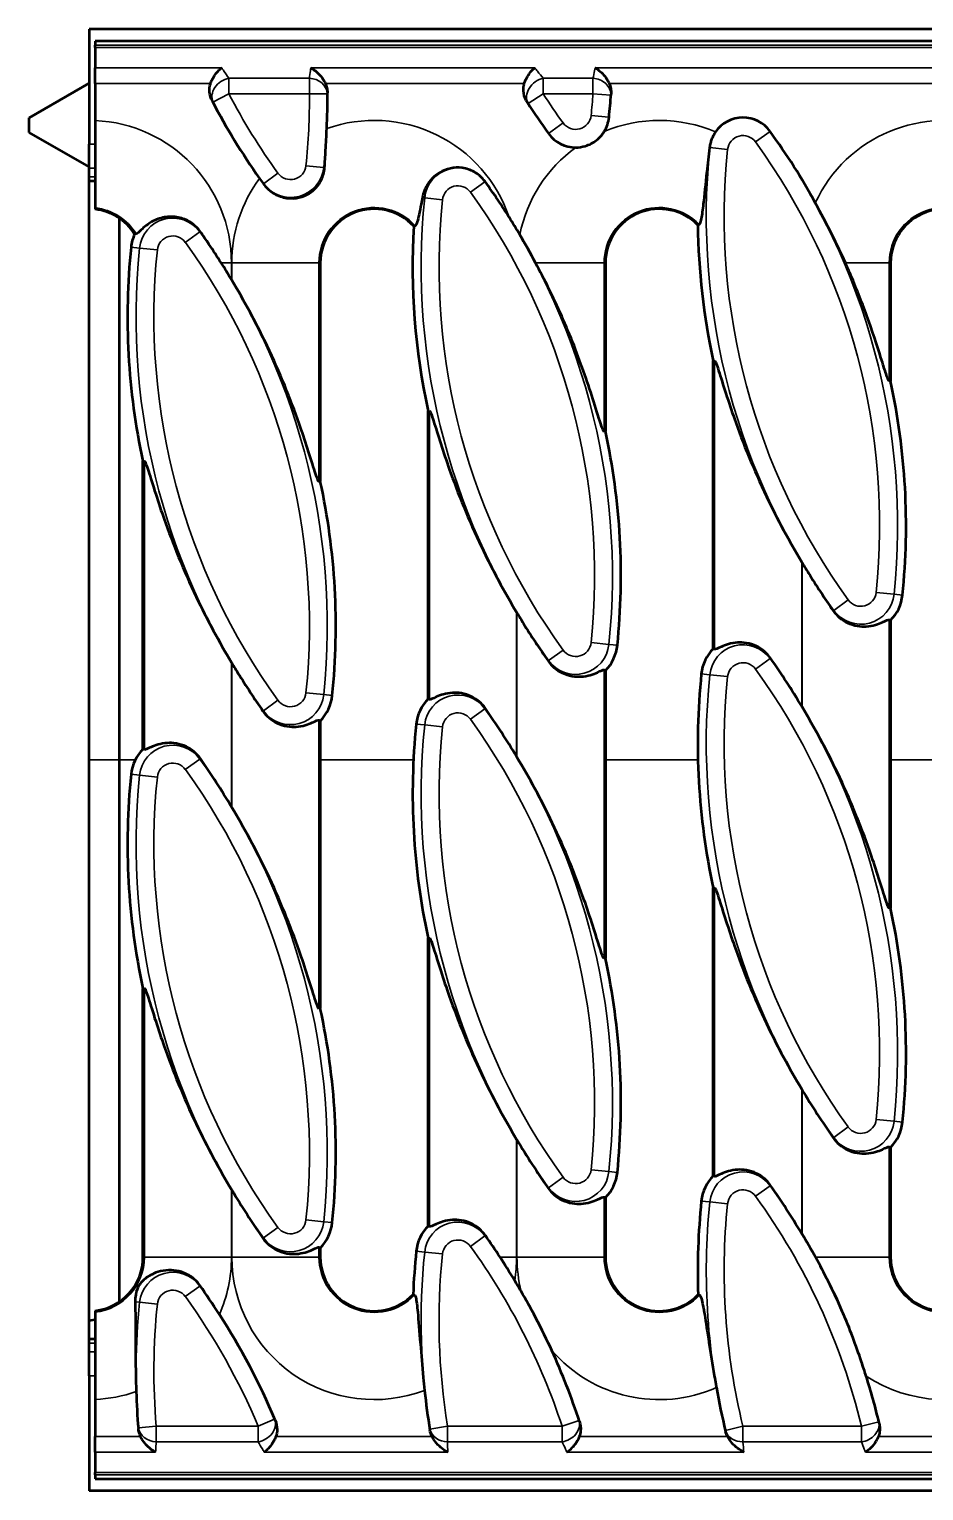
# Model space of a CAD drawing. Header units: millimetres. Extents: x 0 to 1485, y 0 to 1050.
# Drawn here: x 415.1 to 489.8, y 504.8 to 626.8 of the extents above; entities that cross this region are included whole.
import ezdxf

# ---------------------------------------------------------------- set-up
doc = ezdxf.new("R2010")
doc.units = ezdxf.units.MM
doc.header["$LTSCALE"] = 2.5
doc.layers.add('Sichtbar (ISO)', color=7, linetype='Continuous', lineweight=50)
doc.layers.add('Sichtbar schmal (ISO)', color=7, linetype='Continuous', lineweight=35)

msp = doc.modelspace()

# ---------------------------------------------------------------- linework, layer by layer
at = {"layer": 'Sichtbar (ISO)'}
for p, q in [((1420.146, 626.759), (420.146, 626.759)), ((420.146, 626.759), (420.146, 617.17)), ((919.646, 625.759), (420.646, 625.759)), ((420.646, 625.759), (420.646, 625.438)), ((420.646, 625.243), (420.646, 625.438)), ((420.646, 625.243), (420.646, 623.532)), ((420.646, 622.233), (420.646, 623.532)), ((420.146, 622.259), (415.146, 619.372)), ((420.646, 622.233), (420.646, 619.137)), ((415.146, 618.145), (415.146, 619.372)), ((420.646, 619.137), (420.646, 611.848)), ((420.146, 615.259), (415.146, 618.145)), ((420.146, 615.172), (420.146, 617.17)), ((420.146, 614.441), (420.146, 615.172)), ((420.146, 614.091), (420.146, 614.441)), ((420.146, 565.759), (420.146, 614.091)), ((422.646, 611), (422.646, 565.759)), ((439.455, 607.259), (439.455, 589.011)), ((463.265, 607.259), (463.265, 593.202)), ((487.074, 607.259), (487.074, 597.392)), ((472.265, 599.078), (472.382, 599.09)), ((472.265, 575.05), (472.265, 599.078)), ((487.074, 597.392), (486.958, 597.38)), ((448.455, 594.887), (448.572, 594.9)), ((448.455, 570.86), (448.455, 594.887)), ((463.265, 593.202), (463.148, 593.189)), ((424.646, 590.697), (424.763, 590.709)), ((424.646, 566.669), (424.646, 590.697)), ((439.455, 589.011), (439.338, 588.999)), ((487.074, 577.42), (487.074, 553.392)), ((463.265, 573.229), (463.265, 549.202)), ((439.455, 569.039), (439.455, 545.011)), ((420.146, 518.958), (420.146, 565.759)), ((422.646, 565.759), (422.646, 520.517)), ((472.265, 555.078), (472.382, 555.09)), ((472.265, 531.05), (472.265, 555.078)), ((487.074, 553.392), (486.958, 553.38)), ((448.455, 550.887), (448.572, 550.9)), ((448.455, 526.86), (448.455, 550.887)), ((463.265, 549.202), (463.148, 549.189)), ((424.646, 546.697), (424.763, 546.709)), ((424.646, 524.259), (424.646, 546.697)), ((439.455, 545.011), (439.338, 544.999)), ((487.074, 533.42), (487.074, 524.259)), ((463.265, 529.229), (463.265, 524.259)), ((439.455, 525.039), (439.455, 524.259)), ((420.146, 518.958), (420.646, 519.047)), ((420.146, 517.427), (420.146, 518.958)), ((420.646, 519.669), (420.646, 512.38)), ((420.146, 517.076), (420.146, 517.427)), ((420.146, 516.345), (420.146, 517.076)), ((420.146, 514.347), (420.146, 516.345)), ((420.146, 514.347), (420.146, 504.759)), ((420.646, 512.38), (420.646, 509.284)), ((420.646, 507.985), (420.646, 509.284)), ((420.646, 507.985), (420.646, 506.275)), ((420.646, 506.08), (420.646, 506.275)), ((420.646, 506.08), (420.646, 505.759)), ((420.646, 505.759), (919.646, 505.759)), ((1420.146, 504.759), (420.146, 504.759))]:
    msp.add_line(p, q, dxfattribs=at)
for centre, radius, start, end in [((383.927, 620.959), 56.122, 357.45596, 0.5072), ((407.736, 625.15), 56.122, 354.12505, 356.10902), ((480.174, 646.749), 56.122, 207.59683, 215.31529), ((503.984, 650.939), 56.122, 212.68074, 215.87495), ((460.778, 619.692), 2.8, 328.28014, 354.12505), ((474.752, 616.588), 2.8, 35.87495, 145.21825), ((460.778, 619.692), 2.8, 215.87495, 270.39032), ((431.546, 585.34), 56.122, 28.66528, 35.87495), ((420.146, 607.259), 4.5, 32.2849, 83.62063), ((443.955, 607.259), 4.5, 42.69787, 180), ((467.765, 607.259), 4.5, 44.46258, 180), ((491.574, 607.259), 4.5, 40.09938, 180), ((503.984, 606.939), 56.821, 176.59871, 192.24573), ((407.736, 581.15), 56.122, 30.46542, 32.21665), ((527.793, 611.13), 56.821, 180.72495, 192.24573), ((427.133, 608.207), 3.5, 155.42211, 174.12505), ((480.174, 602.749), 56.821, 174.12505, 192.24573), ((383.927, 576.959), 56.122, 30.93272, 30.99477), ((431.546, 585.34), 56.821, 354.12505, 12.24573), ((407.736, 581.15), 56.821, 354.12505, 12.24573), ((383.927, 576.959), 56.821, 354.12505, 12.24573), ((527.793, 611.13), 56.122, 210.93272, 210.99477), ((484.587, 579.882), 3.5, 315.28608, 354.12505), ((503.984, 606.939), 56.122, 210.93272, 210.99477), ((460.778, 575.692), 3.5, 315.28608, 354.12505), ((474.752, 572.588), 3.5, 135.28608, 174.12505), ((480.174, 602.749), 56.122, 210.93272, 210.99477), ((527.793, 567.13), 56.821, 174.12505, 192.24573), ((436.968, 571.501), 3.5, 315.28608, 354.12505), ((450.943, 568.397), 3.5, 135.28608, 174.12505), ((431.546, 541.34), 56.122, 30.93272, 30.99477), ((503.984, 562.939), 56.821, 174.12505, 192.24573), ((427.133, 564.207), 3.5, 135.28608, 174.12505), ((407.736, 537.15), 56.122, 30.93272, 30.99477), ((480.174, 558.749), 56.821, 174.12505, 192.24573), ((383.927, 532.959), 56.122, 30.93272, 30.99477), ((431.546, 541.34), 56.821, 354.12505, 12.24573), ((407.736, 537.15), 56.821, 354.12505, 12.24573), ((383.927, 532.959), 56.821, 354.12505, 12.24573), ((527.793, 567.13), 56.122, 210.93272, 210.99477), ((484.587, 535.882), 3.5, 315.28608, 354.12505), ((503.984, 562.939), 56.122, 210.93272, 210.99477), ((460.778, 531.692), 3.5, 315.28608, 354.12505), ((474.752, 528.588), 3.5, 135.28608, 174.12505), ((480.174, 558.749), 56.122, 210.93272, 210.99477), ((527.793, 523.13), 56.821, 174.12505, 182.00871), ((436.968, 527.501), 3.5, 315.28608, 354.12505), ((450.943, 524.397), 3.5, 135.28608, 174.12505), ((431.546, 497.34), 56.122, 30.93272, 30.99477), ((503.984, 518.939), 56.821, 174.12505, 177.77392), ((420.146, 524.259), 4.5, 276.37937, 0), ((443.955, 524.259), 4.5, 180, 316.2386), ((467.765, 524.259), 4.5, 180, 316.09218), ((491.574, 524.259), 4.5, 180, 321.29525), ((407.736, 493.15), 56.122, 30.23951, 31.31054), ((383.927, 488.959), 56.122, 22.73917, 32.93524), ((407.736, 493.15), 56.122, 18.04876, 24.55021), ((431.546, 497.34), 56.122, 13.48058, 17.62226), ((480.174, 514.749), 56.122, 181.74573, 184.90837), ((503.984, 518.939), 56.122, 185.9321, 189.33885), ((527.793, 523.13), 56.122, 190.01958, 193.82654)]:
    msp.add_arc(centre, radius, start, end, dxfattribs=at)
for points, knots in [([(430.291, 622.233), (430.308, 622.281), (430.326, 622.328), (430.425, 622.565), (430.523, 622.744), (430.718, 623.037), (430.814, 623.157), (431.012, 623.367), (431.116, 623.457), (431.22, 623.531), (431.222, 623.531), (431.223, 623.532)], [0.1353717, 0.1353717, 0.1353717, 0.1353717, 0.15050599, 0.15050599, 0.21276163, 0.21276163, 0.26445194, 0.26445194, 0.31732617, 0.31732617, 0.31798987, 0.31798987, 0.31798987, 0.31798987]), ([(438.659, 623.532), (438.661, 623.531), (438.662, 623.531), (438.79, 623.462), (438.917, 623.378), (439.161, 623.185), (439.279, 623.075), (439.532, 622.796), (439.665, 622.617), (439.811, 622.361), (439.844, 622.298), (439.874, 622.233)], [-0.00073425, -0.00073425, -0.00073425, -0.00073425, 0, 0, 0.05537017, 0.05537017, 0.10924001, 0.10924001, 0.17742472, 0.17742472, 0.19886555, 0.19886555, 0.19886555, 0.19886555]), ([(456.487, 622.233), (456.494, 622.254), (456.501, 622.275), (456.577, 622.484), (456.662, 622.663), (456.847, 622.976), (456.944, 623.111), (457.148, 623.349), (457.255, 623.45), (457.364, 623.531), (457.365, 623.531), (457.366, 623.532)], [0.14616487, 0.14616487, 0.14616487, 0.14616487, 0.15275085, 0.15275085, 0.21286125, 0.21286125, 0.26849411, 0.26849411, 0.32560893, 0.32560893, 0.32626546, 0.32626546, 0.32626546, 0.32626546]), ([(462.406, 623.532), (462.407, 623.531), (462.409, 623.531), (462.55, 623.452), (462.689, 623.354), (462.954, 623.124), (463.082, 622.992), (463.324, 622.688), (463.439, 622.512), (463.547, 622.294), (463.561, 622.264), (463.575, 622.233)], [-0.00072433, -0.00072433, -0.00072433, -0.00072433, 0, 0, 0.06227037, 0.06227037, 0.12240292, 0.12240292, 0.18602602, 0.18602602, 0.19611209, 0.19611209, 0.19611209, 0.19611209]), ([(430.438, 620.751), (430.312, 620.992), (430.23, 621.257), (430.187, 621.749), (430.207, 621.972), (430.28, 622.2), (430.285, 622.217), (430.291, 622.233)], [0, 0, 0, 0, 0.08172311, 0.08172311, 0.14842568, 0.14842568, 0.1537856, 0.1537856, 0.1537856, 0.1537856]), ([(439.874, 622.233), (439.874, 622.233), (439.875, 622.232), (439.931, 622.112), (439.973, 621.986), (440.03, 621.726), (440.045, 621.591), (440.046, 621.456)], [0.163097872, 0.163097872, 0.163097872, 0.163097872, 0.163358733, 0.163358733, 0.202749096, 0.202749096, 0.243042104, 0.243042104, 0.243042104, 0.243042104]), ([(456.747, 620.636), (456.595, 620.873), (456.485, 621.139), (456.397, 621.637), (456.397, 621.865), (456.457, 622.134), (456.47, 622.184), (456.487, 622.233)], [0, 0, 0, 0, 0.08457474, 0.08457474, 0.15215713, 0.15215713, 0.16791413, 0.16791413, 0.16791413, 0.16791413]), ([(463.575, 622.233), (463.636, 622.098), (463.679, 621.956), (463.731, 621.656), (463.739, 621.498), (463.728, 621.341)], [0.162385606, 0.162385606, 0.162385606, 0.162385606, 0.206632546, 0.206632546, 0.253507838, 0.253507838, 0.253507838, 0.253507838]), ([(439.807, 615.209), (439.839, 615.678), (439.871, 616.158), (439.935, 617.249), (439.966, 617.858), (439.993, 618.468)], [-0.40504409, -0.40504409, -0.40504409, -0.40504409, -0.25451426, -0.25451426, -0.07058088, -0.07058088, -0.07058088, -0.07058088]), ([(460.797, 616.892), (461.06, 616.894), (461.322, 616.932), (461.921, 617.109), (462.242, 617.277), (462.775, 617.702), (462.99, 617.946), (463.16, 618.22)], [-0.39651947, -0.39651947, -0.39651947, -0.39651947, -0.31707583, -0.31707583, -0.20920297, -0.20920297, -0.1123733, -0.1123733, -0.1123733, -0.1123733]), ([(472.452, 618.185), (472.382, 618.083), (472.318, 617.977), (472.211, 617.772), (472.167, 617.675), (472.09, 617.474), (472.056, 617.37), (471.995, 617.137), (471.971, 617.006), (471.955, 616.875)], [-0.14937087, -0.14937087, -0.14937087, -0.14937087, -0.11222691, -0.11222691, -0.08005837, -0.08005837, -0.04721644, -0.04721644, -0.00694197, -0.00694197, -0.00694197, -0.00694197]), ([(471.955, 616.875), (471.873, 616.186), (471.797, 615.515), (471.612, 613.809), (471.52, 612.895), (471.379, 611.685), (471.323, 611.254), (471.23, 610.765), (471.195, 610.626), (471.137, 610.496), (471.115, 610.468), (471.093, 610.459)], [-0.94657049, -0.94657049, -0.94657049, -0.94657049, -0.75450404, -0.75450404, -0.43289932, -0.43289932, -0.20957644, -0.20957644, -0.07633944, -0.07633944, 0, 0, 0, 0]), ([(434.698, 613.86), (434.717, 613.832), (434.737, 613.806), (434.878, 613.623), (435.013, 613.48), (435.268, 613.259), (435.381, 613.175), (435.617, 613.024), (435.739, 612.958), (436.036, 612.823), (436.213, 612.762), (436.746, 612.635), (437.096, 612.621), (437.742, 612.705), (438.057, 612.8), (438.589, 613.078), (438.805, 613.235), (439.217, 613.642), (439.391, 613.888), (439.68, 614.473), (439.78, 614.832), (439.807, 615.209)], [-0.75374184, -0.75374184, -0.75374184, -0.75374184, -0.74377477, -0.74377477, -0.6847414, -0.6847414, -0.64194422, -0.64194422, -0.59930744, -0.59930744, -0.540875, -0.540875, -0.42646861, -0.42646861, -0.31666449, -0.31666449, -0.22873629, -0.22873629, -0.12894587, -0.12894587, -0.00738874, -0.00738874, -0.00738874, -0.00738874]), ([(453.212, 614.039), (453.181, 614.082), (453.147, 614.126), (452.886, 614.446), (452.607, 614.679), (451.987, 615.022), (451.653, 615.132), (450.976, 615.226), (450.64, 615.214), (449.998, 615.079), (449.698, 614.96), (449.203, 614.668), (449.003, 614.511), (448.722, 614.23), (448.626, 614.118), (448.465, 613.902), (448.397, 613.799), (448.265, 613.569), (448.203, 613.44), (448.069, 613.109), (448.011, 612.905), (447.975, 612.702)], [-0.75228557, -0.75228557, -0.75228557, -0.75228557, -0.73595629, -0.73595629, -0.62774562, -0.62774562, -0.5226502, -0.5226502, -0.42138835, -0.42138835, -0.32155643, -0.32155643, -0.2387298, -0.2387298, -0.1885277, -0.1885277, -0.14475736, -0.14475736, -0.09214636, -0.09214636, -0.00970928, -0.00970928, -0.00970928, -0.00970928]), ([(447.975, 612.702), (447.941, 612.516), (447.908, 612.338), (447.756, 611.531), (447.647, 610.997), (447.512, 610.561), (447.478, 610.473), (447.423, 610.382), (447.402, 610.36), (447.382, 610.353)], [-0.52965931, -0.52965931, -0.52965931, -0.52965931, -0.45407213, -0.45407213, -0.17098501, -0.17098501, -0.06796583, -0.06796583, 0, 0, 0, 0]), ([(483.301, 607.259), (482.938, 608.071), (482.533, 608.915), (481.706, 610.55), (481.271, 611.38), (480.789, 612.261)], [-1.31297331, -1.31297331, -1.31297331, -1.31297331, -0.94718327, -0.94718327, -0.64308368, -0.64308368, -0.64308368, -0.64308368]), ([(429.427, 609.866), (429.233, 610.14), (428.994, 610.376), (428.414, 610.783), (428.075, 610.933), (427.346, 611.114), (426.955, 611.133), (426.201, 611.033), (425.851, 610.92), (425.048, 610.522), (424.708, 610.213), (424.32, 609.84), (424.168, 609.675), (424.083, 609.67)], [-1.6576117, -1.6576117, -1.6576117, -1.6576117, -1.4428781, -1.4428781, -1.1979716, -1.1979716, -0.9305291, -0.9305291, -0.6675009, -0.6675009, -0.2588684, -0.2588684, -0.0001515, -0.0001515, -0.0001515, -0.0001515]), ([(431.172, 607.259), (430.838, 607.786), (430.498, 608.306), (429.913, 609.172), (429.672, 609.52), (429.427, 609.866)], [-0.35497292, -0.35497292, -0.35497292, -0.35497292, -0.16748148, -0.16748148, -0.03960892, -0.03960892, -0.03960892, -0.03960892]), ([(463.148, 593.189), (463.13, 593.187), (463.102, 593.229), (463.03, 593.389), (462.986, 593.507), (462.771, 594.129), (462.524, 594.947), (462.073, 596.358), (461.821, 597.122), (461.265, 598.704), (460.962, 599.523), (459.989, 601.99), (459.252, 603.649), (458.176, 605.841), (457.814, 606.546), (457.431, 607.259)], [2.8069153, 2.8069153, 2.8069153, 2.8069153, 2.8686108, 2.8686108, 2.9317498, 2.9317498, 3.1869598, 3.1869598, 3.4419695, 3.4419695, 3.6969791, 3.6969791, 4.2069984, 4.2069984, 4.4401033, 4.4401033, 4.4401033, 4.4401033]), ([(486.958, 597.38), (486.937, 597.378), (486.906, 597.428), (486.829, 597.605), (486.783, 597.732), (486.629, 598.184), (486.507, 598.578), (486.073, 599.959), (485.689, 601.161), (484.819, 603.606), (484.333, 604.854), (483.677, 606.406), (483.494, 606.829), (483.301, 607.259)], [2.2662853, 2.2662853, 2.2662853, 2.2662853, 2.3371877, 2.3371877, 2.4095372, 2.4095372, 2.5542362, 2.5542362, 2.9381046, 2.9381046, 3.321973, 3.321973, 3.4617373, 3.4617373, 3.4617373, 3.4617373]), ([(439.338, 588.999), (439.325, 588.997), (439.307, 589.018), (439.262, 589.101), (439.235, 589.165), (439.145, 589.401), (439.073, 589.619), (438.83, 590.371), (438.623, 591.048), (438.17, 592.454), (437.923, 593.186), (436.974, 595.873), (436.067, 598.118), (434.107, 602.22), (433.096, 604.089), (432.066, 605.807)], [0.0014453, 0.0014453, 0.0014453, 0.0014453, 0.0467756, 0.0467756, 0.0935512, 0.0935512, 0.1871024, 0.1871024, 0.4178913, 0.4178913, 0.6486803, 0.6486803, 1.3391491, 1.3391491, 1.9269988, 1.9269988, 1.9269988, 1.9269988]), ([(472.382, 599.09), (472.395, 599.092), (472.413, 599.071), (472.458, 598.988), (472.485, 598.924), (472.576, 598.688), (472.648, 598.47), (472.89, 597.718), (473.097, 597.041), (473.551, 595.635), (473.797, 594.903), (474.746, 592.216), (475.653, 589.971), (477.613, 585.869), (478.624, 584), (479.654, 582.281)], [0.0014453, 0.0014453, 0.0014453, 0.0014453, 0.0467756, 0.0467756, 0.0935512, 0.0935512, 0.1871024, 0.1871024, 0.4178913, 0.4178913, 0.6486803, 0.6486803, 1.3391491, 1.3391491, 1.9269988, 1.9269988, 1.9269988, 1.9269988]), ([(448.572, 594.9), (448.585, 594.901), (448.603, 594.88), (448.648, 594.797), (448.676, 594.734), (448.766, 594.497), (448.838, 594.279), (449.08, 593.527), (449.288, 592.851), (449.741, 591.445), (449.987, 590.712), (450.937, 588.026), (451.843, 585.781), (453.804, 581.678), (454.814, 579.81), (455.844, 578.091)], [0.0014453, 0.0014453, 0.0014453, 0.0014453, 0.0467756, 0.0467756, 0.0935512, 0.0935512, 0.1871024, 0.1871024, 0.4178913, 0.4178913, 0.6486803, 0.6486803, 1.3391491, 1.3391491, 1.9269988, 1.9269988, 1.9269988, 1.9269988]), ([(424.763, 590.709), (424.776, 590.711), (424.794, 590.69), (424.839, 590.607), (424.866, 590.543), (424.956, 590.307), (425.029, 590.089), (425.271, 589.337), (425.478, 588.66), (425.932, 587.254), (426.178, 586.522), (427.127, 583.835), (428.034, 581.59), (429.994, 577.488), (431.005, 575.619), (432.035, 573.9)], [0.0014453, 0.0014453, 0.0014453, 0.0014453, 0.0467756, 0.0467756, 0.0935512, 0.0935512, 0.1871024, 0.1871024, 0.4178913, 0.4178913, 0.6486803, 0.6486803, 1.3391491, 1.3391491, 1.9269988, 1.9269988, 1.9269988, 1.9269988]), ([(479.685, 582.229), (479.865, 581.93), (480.045, 581.635), (480.86, 580.324), (481.566, 579.252), (482.284, 578.217)], [5.48269728, 5.48269728, 5.48269728, 5.48269728, 5.58507079, 5.58507079, 5.94622294, 5.94622294, 5.94622294, 5.94622294]), ([(455.876, 578.039), (456.055, 577.74), (456.236, 577.445), (457.05, 576.134), (457.756, 575.061), (458.475, 574.026)], [5.48269728, 5.48269728, 5.48269728, 5.48269728, 5.58507079, 5.58507079, 5.94622294, 5.94622294, 5.94622294, 5.94622294]), ([(482.284, 578.217), (482.426, 578.014), (482.6, 577.819), (483.009, 577.469), (483.247, 577.321), (483.729, 577.091), (484.015, 577.002), (484.562, 576.907), (484.823, 576.899), (485.595, 576.945), (486.066, 577.112), (486.704, 577.394), (486.892, 577.496), (486.958, 577.468)], [3.77389781, 3.77389781, 3.77389781, 3.77389781, 3.8486369, 3.8486369, 3.9329934, 3.9329934, 4.03146858, 4.03146858, 4.12994376, 4.12994376, 4.37294135, 4.37294135, 4.59700617, 4.59700617, 4.59700617, 4.59700617]), ([(477.055, 574.253), (476.914, 574.456), (476.739, 574.65), (476.33, 575.001), (476.093, 575.149), (475.61, 575.379), (475.325, 575.468), (474.778, 575.563), (474.516, 575.571), (473.744, 575.525), (473.273, 575.357), (472.636, 575.076), (472.447, 574.974), (472.382, 575.001)], [3.77389781, 3.77389781, 3.77389781, 3.77389781, 3.8486369, 3.8486369, 3.9329934, 3.9329934, 4.03146858, 4.03146858, 4.12994376, 4.12994376, 4.37294135, 4.37294135, 4.59700617, 4.59700617, 4.59700617, 4.59700617]), ([(432.066, 573.848), (432.246, 573.549), (432.426, 573.255), (433.241, 571.943), (433.946, 570.871), (434.665, 569.836)], [5.48269728, 5.48269728, 5.48269728, 5.48269728, 5.58507079, 5.58507079, 5.94622294, 5.94622294, 5.94622294, 5.94622294]), ([(458.475, 574.026), (458.616, 573.823), (458.791, 573.629), (459.199, 573.278), (459.437, 573.13), (459.92, 572.9), (460.205, 572.811), (460.752, 572.717), (461.014, 572.709), (461.786, 572.754), (462.257, 572.922), (462.894, 573.203), (463.083, 573.305), (463.148, 573.278)], [3.77389781, 3.77389781, 3.77389781, 3.77389781, 3.8486369, 3.8486369, 3.9329934, 3.9329934, 4.03146858, 4.03146858, 4.12994376, 4.12994376, 4.37294135, 4.37294135, 4.59700617, 4.59700617, 4.59700617, 4.59700617]), ([(479.654, 570.241), (479.238, 570.934), (478.812, 571.614), (477.963, 572.923), (477.514, 573.592), (477.055, 574.253)], [5.66968278, 5.66968278, 5.66968278, 5.66968278, 5.90766072, 5.90766072, 6.13991152, 6.13991152, 6.13991152, 6.13991152]), ([(453.245, 570.062), (453.104, 570.266), (452.929, 570.46), (452.521, 570.811), (452.283, 570.959), (451.8, 571.189), (451.515, 571.277), (450.968, 571.372), (450.707, 571.38), (449.935, 571.335), (449.463, 571.167), (448.826, 570.886), (448.638, 570.784), (448.572, 570.811)], [3.77389781, 3.77389781, 3.77389781, 3.77389781, 3.8486369, 3.8486369, 3.9329934, 3.9329934, 4.03146858, 4.03146858, 4.12994376, 4.12994376, 4.37294135, 4.37294135, 4.59700617, 4.59700617, 4.59700617, 4.59700617]), ([(434.665, 569.836), (434.807, 569.633), (434.981, 569.438), (435.39, 569.088), (435.628, 568.94), (436.11, 568.71), (436.396, 568.621), (436.943, 568.526), (437.204, 568.518), (437.976, 568.564), (438.447, 568.731), (439.085, 569.013), (439.273, 569.115), (439.338, 569.087)], [3.77389781, 3.77389781, 3.77389781, 3.77389781, 3.8486369, 3.8486369, 3.9329934, 3.9329934, 4.03146858, 4.03146858, 4.12994376, 4.12994376, 4.37294135, 4.37294135, 4.59700617, 4.59700617, 4.59700617, 4.59700617]), ([(455.844, 566.05), (455.428, 566.743), (455.003, 567.423), (454.154, 568.732), (453.705, 569.401), (453.245, 570.062)], [5.66968278, 5.66968278, 5.66968278, 5.66968278, 5.90766072, 5.90766072, 6.13991152, 6.13991152, 6.13991152, 6.13991152]), ([(486.958, 553.38), (486.944, 553.378), (486.926, 553.399), (486.881, 553.482), (486.854, 553.546), (486.764, 553.782), (486.692, 554), (486.449, 554.752), (486.242, 555.429), (485.789, 556.835), (485.542, 557.567), (484.593, 560.254), (483.686, 562.499), (481.726, 566.601), (480.715, 568.47), (479.685, 570.188)], [0.0014453, 0.0014453, 0.0014453, 0.0014453, 0.0467756, 0.0467756, 0.0935512, 0.0935512, 0.1871024, 0.1871024, 0.4178913, 0.4178913, 0.6486803, 0.6486803, 1.3391491, 1.3391491, 1.9269988, 1.9269988, 1.9269988, 1.9269988]), ([(429.436, 565.872), (429.295, 566.075), (429.12, 566.27), (428.711, 566.62), (428.473, 566.768), (427.991, 566.998), (427.706, 567.087), (427.158, 567.182), (426.897, 567.19), (426.125, 567.144), (425.654, 566.976), (425.017, 566.695), (424.828, 566.593), (424.763, 566.62)], [3.77389781, 3.77389781, 3.77389781, 3.77389781, 3.8486369, 3.8486369, 3.9329934, 3.9329934, 4.03146858, 4.03146858, 4.12994376, 4.12994376, 4.37294135, 4.37294135, 4.59700617, 4.59700617, 4.59700617, 4.59700617]), ([(432.035, 561.86), (431.618, 562.553), (431.193, 563.233), (430.344, 564.542), (429.895, 565.211), (429.436, 565.872)], [5.66968278, 5.66968278, 5.66968278, 5.66968278, 5.90766072, 5.90766072, 6.13991152, 6.13991152, 6.13991152, 6.13991152]), ([(463.148, 549.189), (463.135, 549.188), (463.117, 549.209), (463.072, 549.292), (463.045, 549.355), (462.954, 549.591), (462.882, 549.81), (462.64, 550.561), (462.432, 551.238), (461.979, 552.644), (461.733, 553.377), (460.783, 556.063), (459.877, 558.308), (457.917, 562.411), (456.906, 564.279), (455.876, 565.998)], [0.0014453, 0.0014453, 0.0014453, 0.0014453, 0.0467756, 0.0467756, 0.0935512, 0.0935512, 0.1871024, 0.1871024, 0.4178913, 0.4178913, 0.6486803, 0.6486803, 1.3391491, 1.3391491, 1.9269988, 1.9269988, 1.9269988, 1.9269988]), ([(439.338, 544.999), (439.325, 544.997), (439.307, 545.018), (439.262, 545.101), (439.235, 545.165), (439.145, 545.401), (439.073, 545.619), (438.83, 546.371), (438.623, 547.048), (438.17, 548.454), (437.923, 549.186), (436.974, 551.873), (436.067, 554.118), (434.107, 558.22), (433.096, 560.089), (432.066, 561.807)], [0.0014453, 0.0014453, 0.0014453, 0.0014453, 0.0467756, 0.0467756, 0.0935512, 0.0935512, 0.1871024, 0.1871024, 0.4178913, 0.4178913, 0.6486803, 0.6486803, 1.3391491, 1.3391491, 1.9269988, 1.9269988, 1.9269988, 1.9269988]), ([(472.382, 555.09), (472.395, 555.092), (472.413, 555.071), (472.458, 554.988), (472.485, 554.924), (472.576, 554.688), (472.648, 554.47), (472.89, 553.718), (473.097, 553.041), (473.551, 551.635), (473.797, 550.903), (474.746, 548.216), (475.653, 545.971), (477.613, 541.869), (478.624, 540), (479.654, 538.281)], [0.0014453, 0.0014453, 0.0014453, 0.0014453, 0.0467756, 0.0467756, 0.0935512, 0.0935512, 0.1871024, 0.1871024, 0.4178913, 0.4178913, 0.6486803, 0.6486803, 1.3391491, 1.3391491, 1.9269988, 1.9269988, 1.9269988, 1.9269988]), ([(448.572, 550.9), (448.585, 550.901), (448.603, 550.88), (448.648, 550.797), (448.676, 550.734), (448.766, 550.497), (448.838, 550.279), (449.08, 549.527), (449.288, 548.851), (449.741, 547.445), (449.987, 546.712), (450.937, 544.026), (451.843, 541.781), (453.804, 537.678), (454.814, 535.81), (455.844, 534.091)], [0.0014453, 0.0014453, 0.0014453, 0.0014453, 0.0467756, 0.0467756, 0.0935512, 0.0935512, 0.1871024, 0.1871024, 0.4178913, 0.4178913, 0.6486803, 0.6486803, 1.3391491, 1.3391491, 1.9269988, 1.9269988, 1.9269988, 1.9269988]), ([(424.763, 546.709), (424.776, 546.711), (424.794, 546.69), (424.839, 546.607), (424.866, 546.543), (424.956, 546.307), (425.029, 546.089), (425.271, 545.337), (425.478, 544.66), (425.932, 543.254), (426.178, 542.522), (427.127, 539.835), (428.034, 537.59), (429.994, 533.488), (431.005, 531.619), (432.035, 529.9)], [0.0014453, 0.0014453, 0.0014453, 0.0014453, 0.0467756, 0.0467756, 0.0935512, 0.0935512, 0.1871024, 0.1871024, 0.4178913, 0.4178913, 0.6486803, 0.6486803, 1.3391491, 1.3391491, 1.9269988, 1.9269988, 1.9269988, 1.9269988]), ([(479.685, 538.229), (480.102, 537.536), (480.527, 536.856), (481.376, 535.547), (481.825, 534.878), (482.284, 534.217)], [5.66968278, 5.66968278, 5.66968278, 5.66968278, 5.90766072, 5.90766072, 6.13991152, 6.13991152, 6.13991152, 6.13991152]), ([(455.876, 534.039), (456.292, 533.346), (456.718, 532.666), (457.566, 531.357), (458.015, 530.688), (458.475, 530.026)], [5.66968278, 5.66968278, 5.66968278, 5.66968278, 5.90766072, 5.90766072, 6.13991152, 6.13991152, 6.13991152, 6.13991152]), ([(482.284, 534.217), (482.426, 534.014), (482.6, 533.819), (483.009, 533.469), (483.247, 533.321), (483.729, 533.091), (484.015, 533.002), (484.562, 532.907), (484.823, 532.899), (485.595, 532.945), (486.066, 533.112), (486.704, 533.394), (486.892, 533.496), (486.958, 533.468)], [3.77389781, 3.77389781, 3.77389781, 3.77389781, 3.8486369, 3.8486369, 3.9329934, 3.9329934, 4.03146858, 4.03146858, 4.12994376, 4.12994376, 4.37294135, 4.37294135, 4.59700617, 4.59700617, 4.59700617, 4.59700617]), ([(477.055, 530.253), (476.914, 530.456), (476.739, 530.65), (476.33, 531.001), (476.093, 531.149), (475.61, 531.379), (475.325, 531.468), (474.778, 531.563), (474.516, 531.571), (473.744, 531.525), (473.273, 531.357), (472.636, 531.076), (472.447, 530.974), (472.382, 531.001)], [3.77389781, 3.77389781, 3.77389781, 3.77389781, 3.8486369, 3.8486369, 3.9329934, 3.9329934, 4.03146858, 4.03146858, 4.12994376, 4.12994376, 4.37294135, 4.37294135, 4.59700617, 4.59700617, 4.59700617, 4.59700617]), ([(432.066, 529.848), (432.483, 529.155), (432.908, 528.475), (433.757, 527.166), (434.206, 526.497), (434.665, 525.836)], [5.66968278, 5.66968278, 5.66968278, 5.66968278, 5.90766072, 5.90766072, 6.13991152, 6.13991152, 6.13991152, 6.13991152]), ([(458.475, 530.026), (458.616, 529.823), (458.791, 529.629), (459.199, 529.278), (459.437, 529.13), (459.92, 528.9), (460.205, 528.811), (460.752, 528.717), (461.014, 528.709), (461.786, 528.754), (462.257, 528.922), (462.894, 529.203), (463.083, 529.305), (463.148, 529.278)], [3.77389781, 3.77389781, 3.77389781, 3.77389781, 3.8486369, 3.8486369, 3.9329934, 3.9329934, 4.03146858, 4.03146858, 4.12994376, 4.12994376, 4.37294135, 4.37294135, 4.59700617, 4.59700617, 4.59700617, 4.59700617]), ([(453.245, 526.062), (453.104, 526.266), (452.929, 526.46), (452.521, 526.811), (452.283, 526.959), (451.8, 527.189), (451.515, 527.277), (450.968, 527.372), (450.707, 527.38), (449.935, 527.335), (449.463, 527.167), (448.826, 526.886), (448.638, 526.784), (448.572, 526.811)], [3.77389781, 3.77389781, 3.77389781, 3.77389781, 3.8486369, 3.8486369, 3.9329934, 3.9329934, 4.03146858, 4.03146858, 4.12994376, 4.12994376, 4.37294135, 4.37294135, 4.59700617, 4.59700617, 4.59700617, 4.59700617]), ([(434.665, 525.836), (434.807, 525.633), (434.981, 525.438), (435.39, 525.088), (435.628, 524.94), (436.11, 524.71), (436.396, 524.621), (436.943, 524.526), (437.204, 524.518), (437.976, 524.564), (438.447, 524.731), (439.085, 525.013), (439.273, 525.115), (439.338, 525.087)], [3.77389781, 3.77389781, 3.77389781, 3.77389781, 3.8486369, 3.8486369, 3.9329934, 3.9329934, 4.03146858, 4.03146858, 4.12994376, 4.12994376, 4.37294135, 4.37294135, 4.59700617, 4.59700617, 4.59700617, 4.59700617]), ([(485.034, 514.33), (484.904, 514.74), (484.773, 515.138), (484.178, 516.906), (483.679, 518.252), (482.248, 521.566), (481.53, 522.941), (480.799, 524.259)], [-0.91355813, -0.91355813, -0.91355813, -0.91355813, -0.8143783, -0.8143783, -0.45330258, -0.45330258, 0, 0, 0, 0]), ([(429.428, 521.867), (429.253, 522.121), (429.042, 522.341), (428.51, 522.755), (428.189, 522.917), (427.576, 523.115), (427.291, 523.161), (426.696, 523.186), (426.394, 523.15), (425.557, 522.95), (425.162, 522.705), (424.787, 522.435), (424.648, 522.312), (424.486, 522.138), (424.443, 522.086), (424.381, 522.005), (424.357, 521.971), (424.312, 521.902), (424.292, 521.87), (424.252, 521.797), (424.232, 521.76), (424.192, 521.673), (424.17, 521.62), (424.058, 521.306), (423.987, 520.955), (423.997, 520.529)], [-1.0832077, -1.0832077, -1.0832077, -1.0832077, -1.0192548, -1.0192548, -0.9383993, -0.9383993, -0.8659945, -0.8659945, -0.7794387, -0.7794387, -0.6023433, -0.6023433, -0.4662227, -0.4662227, -0.4019818, -0.4019818, -0.3618998, -0.3618998, -0.3290895, -0.3290895, -0.2910172, -0.2910172, -0.2385751, -0.2385751, -0.0134061, -0.0134061, -0.0134061, -0.0134061]), ([(447.321, 521.098), (447.337, 521.091), (447.353, 521.073), (447.387, 521.007), (447.405, 520.953), (447.485, 520.635), (447.538, 520.19), (447.653, 518.983), (447.721, 518.084), (447.88, 516.134), (447.961, 515.186), (448.09, 513.851), (448.126, 513.495), (448.163, 513.139)], [-1.3892773, -1.3892773, -1.3892773, -1.3892773, -1.3247258, -1.3247258, -1.2436185, -1.2436185, -0.9552774, -0.9552774, -0.588342, -0.588342, -0.2903455, -0.2903455, -0.1825745, -0.1825745, -0.1825745, -0.1825745]), ([(458.784, 516.468), (458.395, 517.32), (457.953, 518.235), (457.023, 520.006), (456.619, 520.73), (456.221, 521.413)], [-0.73833273, -0.73833273, -0.73833273, -0.73833273, -0.46284352, -0.46284352, -0.24686135, -0.24686135, -0.24686135, -0.24686135]), ([(471.126, 521.093), (471.138, 521.088), (471.151, 521.078), (471.178, 521.044), (471.192, 521.019), (471.25, 520.893), (471.295, 520.738), (471.428, 520.154), (471.522, 519.601), (471.739, 518.238), (471.867, 517.384), (472.153, 515.57), (472.308, 514.622), (472.493, 513.561), (472.511, 513.463), (472.528, 513.365)], [-1.3861522, -1.3861522, -1.3861522, -1.3861522, -1.3435372, -1.3435372, -1.2969423, -1.2969423, -1.1553421, -1.1553421, -0.8864188, -0.8864188, -0.581759, -0.581759, -0.2884659, -0.2884659, -0.2586769, -0.2586769, -0.2586769, -0.2586769]), ([(423.997, 520.529), (424, 520.375), (424.002, 520.213), (424.01, 519.438), (424.007, 518.619), (424.011, 516.766), (424.018, 515.832), (424.046, 514.254), (424.06, 513.647), (424.079, 513.039)], [-1.03038479, -1.03038479, -1.03038479, -1.03038479, -0.93947954, -0.93947954, -0.59002589, -0.59002589, -0.2890979, -0.2890979, -0.10573163, -0.10573163, -0.10573163, -0.10573163]), ([(435.686, 510.652), (435.789, 510.407), (435.846, 510.143), (435.847, 509.676), (435.813, 509.473), (435.742, 509.284)], [0, 0, 0, 0, 0.0796339, 0.0796339, 0.14069016, 0.14069016, 0.14069016, 0.14069016]), ([(461.096, 510.538), (461.177, 510.29), (461.211, 510.028), (461.177, 509.603), (461.141, 509.439), (461.08, 509.284)], [0, 0, 0, 0, 0.0780568, 0.0780568, 0.12827444, 0.12827444, 0.12827444, 0.12827444]), ([(486.121, 510.423), (486.181, 510.174), (486.194, 509.914), (486.132, 509.532), (486.097, 509.405), (486.047, 509.284)], [0, 0, 0, 0, 0.07686109, 0.07686109, 0.11633361, 0.11633361, 0.11633361, 0.11633361]), ([(424.439, 509.284), (424.436, 509.29), (424.433, 509.297), (424.335, 509.505), (424.278, 509.724), (424.259, 509.947)], [0.163967718, 0.163967718, 0.163967718, 0.163967718, 0.166052254, 0.166052254, 0.232757335, 0.232757335, 0.232757335, 0.232757335]), ([(425.701, 507.985), (425.699, 507.986), (425.697, 507.987), (425.479, 508.1), (425.259, 508.256), (424.893, 508.605), (424.738, 508.787), (424.545, 509.084), (424.488, 509.182), (424.439, 509.284)], [-0.000749, -0.000749, -0.000749, -0.000749, 0, 0, 0.09329283, 0.09329283, 0.16751746, 0.16751746, 0.20185719, 0.20185719, 0.20185719, 0.20185719]), ([(435.742, 509.284), (435.714, 509.208), (435.682, 509.133), (435.554, 508.865), (435.443, 508.686), (435.237, 508.414), (435.147, 508.312), (434.959, 508.131), (434.862, 508.052), (434.764, 507.987), (434.763, 507.986), (434.761, 507.985)], [0.1248801, 0.1248801, 0.1248801, 0.1248801, 0.14934012, 0.14934012, 0.21452113, 0.21452113, 0.26141602, 0.26141602, 0.30926435, 0.30926435, 0.30994217, 0.30994217, 0.30994217, 0.30994217]), ([(450.095, 507.985), (450.093, 507.986), (450.091, 507.987), (449.899, 508.082), (449.707, 508.209), (449.353, 508.507), (449.186, 508.68), (448.944, 509.002), (448.856, 509.139), (448.783, 509.284)], [-0.00077182, -0.00077182, -0.00077182, -0.00077182, 0, 0, 0.0803179, 0.0803179, 0.15582675, 0.15582675, 0.20490056, 0.20490056, 0.20490056, 0.20490056]), ([(461.08, 509.284), (461.037, 509.176), (460.987, 509.07), (460.824, 508.77), (460.698, 508.59), (460.402, 508.249), (460.229, 508.097), (460.055, 507.987), (460.053, 507.986), (460.052, 507.985)], [0.11465545, 0.11465545, 0.11465545, 0.11465545, 0.14973547, 0.14973547, 0.21856016, 0.21856016, 0.3012592, 0.3012592, 0.30194586, 0.30194586, 0.30194586, 0.30194586]), ([(474.826, 507.985), (474.824, 507.986), (474.822, 507.987), (474.644, 508.072), (474.466, 508.181), (474.133, 508.438), (473.974, 508.585), (473.697, 508.904), (473.574, 509.075), (473.47, 509.267), (473.466, 509.276), (473.462, 509.284)], [-0.00078805, -0.00078805, -0.00078805, -0.00078805, 0, 0, 0.07295644, 0.07295644, 0.14225407, 0.14225407, 0.20539203, 0.20539203, 0.20825133, 0.20825133, 0.20825133, 0.20825133]), ([(486.047, 509.284), (485.989, 509.143), (485.919, 509.008), (485.718, 508.679), (485.575, 508.499), (485.281, 508.201), (485.13, 508.08), (484.977, 507.987), (484.976, 507.986), (484.974, 507.985)], [0.10463723, 0.10463723, 0.10463723, 0.10463723, 0.1502849, 0.1502849, 0.22318718, 0.22318718, 0.29365531, 0.29365531, 0.2943519, 0.2943519, 0.2943519, 0.2943519])]:
    msp.add_open_spline(points, degree=3, knots=knots, dxfattribs=at)
for points, degree in [([(420.646, 614.063), (420.479, 614.072), (420.313, 614.082), (420.146, 614.091)], 3), ([(434.38, 614.306), (434.486, 614.157), (434.592, 614.008), (434.698, 613.86)], 3), ([(455.217, 611.069), (454.619, 612.018), (453.958, 613.008), (453.212, 614.039)], 3), ([(447.382, 610.353), (447.342, 610.339), (447.302, 610.325), (447.263, 610.31)], 3), ([(471.093, 610.459), (471.054, 610.443), (471.015, 610.427), (470.977, 610.411)], 3), ([(424.083, 609.67), (424.039, 609.668), (423.994, 609.665), (423.95, 609.662)], 3), ([(457.431, 607.259), (457.001, 608.06), (456.563, 608.833), (456.109, 609.604)], 3), ([(432.035, 605.86), (431.751, 606.333), (431.463, 606.799), (431.172, 607.259)], 3), ([(486.958, 577.468), (487.015, 577.444), (487.074, 577.42)], 2), ([(472.382, 575.001), (472.324, 575.026), (472.265, 575.05)], 2), ([(463.148, 573.278), (463.206, 573.254), (463.265, 573.229)], 2), ([(448.572, 570.811), (448.514, 570.835), (448.455, 570.86)], 2), ([(439.338, 569.087), (439.396, 569.063), (439.455, 569.039)], 2), ([(424.763, 566.62), (424.705, 566.645), (424.646, 566.669)], 2), ([(486.958, 533.468), (487.015, 533.444), (487.074, 533.42)], 2), ([(472.382, 531.001), (472.324, 531.026), (472.265, 531.05)], 2), ([(479.654, 526.241), (478.809, 527.648), (477.928, 528.996), (477.055, 530.253)], 3), ([(463.148, 529.278), (463.206, 529.254), (463.265, 529.229)], 2), ([(448.572, 526.811), (448.514, 526.835), (448.455, 526.86)], 2), ([(454.461, 524.259), (454.057, 524.878), (453.65, 525.48), (453.245, 526.062)], 3), ([(480.799, 524.259), (480.437, 524.911), (480.065, 525.556), (479.685, 526.188)], 3), ([(439.338, 525.087), (439.396, 525.063), (439.455, 525.039)], 2), ([(455.684, 522.315), (455.251, 523.028), (454.834, 523.687), (454.461, 524.259)], 3), ([(431.029, 519.472), (430.436, 520.387), (429.885, 521.205), (429.428, 521.867)], 3), ([(447.205, 521.146), (447.244, 521.13), (447.282, 521.114), (447.321, 521.098)], 3), ([(471.007, 521.138), (471.046, 521.123), (471.086, 521.108), (471.126, 521.093)], 3), ([(420.146, 517.427), (420.313, 517.436), (420.479, 517.445), (420.646, 517.454)], 3), ([(448.783, 509.284), (448.697, 509.456), (448.638, 509.642), (448.606, 509.832)], 3), ([(473.462, 509.284), (473.39, 509.421), (473.335, 509.567), (473.298, 509.718)], 3)]:
    msp.add_open_spline(points, degree=degree, dxfattribs=at)
for points, weights in [([(420.646, 611.848), (420.646, 611.789), (420.646, 611.731)], [1.00077119338, 1.00046878011, 1]), ([(420.646, 519.787), (420.646, 519.729), (420.646, 519.669)], [1, 1.00046878018, 1.00077119349])]:
    msp.add_rational_spline(points, weights, degree=2, dxfattribs=at)
at = {"layer": 'Sichtbar schmal (ISO)'}
for p, q in [((919.646, 625.438), (420.646, 625.438)), ((919.646, 625.243), (420.646, 625.243)), ((431.223, 623.532), (420.646, 623.532)), ((438.659, 623.532), (457.366, 623.532)), ((462.406, 623.532), (497.294, 623.532)), ((430.291, 622.233), (420.646, 622.233)), ((431.815, 622.666), (438.541, 622.666)), ((431.815, 622.666), (431.815, 621.367)), ((438.541, 621.367), (438.541, 622.666)), ((439.874, 622.233), (456.487, 622.233)), ((458.067, 622.666), (462.221, 622.666)), ((458.067, 622.666), (458.067, 621.367)), ((462.221, 621.367), (462.221, 622.666)), ((463.575, 622.233), (496.015, 622.233)), ((430.491, 620.673), (431.815, 621.367)), ((438.541, 621.367), (431.815, 621.367)), ((438.541, 621.367), (440.035, 621.378)), ((456.81, 620.558), (458.067, 621.367)), ((462.221, 621.367), (458.067, 621.367)), ((462.221, 621.367), (463.712, 621.264)), ((459.729, 618.933), (458.518, 618.058)), ((462.065, 619.559), (463.552, 619.406)), ((463.563, 619.405), (463.552, 619.406)), ((458.509, 618.051), (458.518, 618.058)), ((475.801, 617.346), (477.012, 618.222)), ((477.021, 618.228), (477.012, 618.222)), ((420.646, 617.17), (420.146, 617.17)), ((471.955, 616.875), (471.978, 616.873)), ((473.465, 616.72), (471.978, 616.873)), ((420.146, 615.172), (420.646, 615.172)), ((438.256, 615.369), (439.742, 615.216)), ((439.807, 615.209), (439.742, 615.216)), ((420.646, 614.441), (420.146, 614.441)), ((434.698, 613.86), (434.709, 613.867)), ((435.919, 614.743), (434.709, 613.867)), ((451.991, 613.156), (453.202, 614.031)), ((453.212, 614.039), (453.202, 614.031)), ((447.975, 612.702), (448.169, 612.682)), ((449.655, 612.53), (448.169, 612.682)), ((428.182, 608.965), (429.393, 609.841)), ((429.427, 609.866), (429.393, 609.841)), ((423.651, 608.565), (424.359, 608.492)), ((425.845, 608.339), (424.359, 608.492)), ((432.035, 607.259), (431.172, 607.259)), ((432.035, 607.259), (432.035, 605.86)), ((432.066, 607.259), (439.338, 607.259)), ((432.066, 605.807), (432.066, 607.259)), ((439.338, 607.259), (439.455, 607.259)), ((439.338, 607.259), (439.338, 588.999)), ((457.431, 607.259), (463.148, 607.259)), ((463.148, 607.259), (463.265, 607.259)), ((463.148, 607.259), (463.148, 593.189)), ((483.301, 607.259), (486.958, 607.259)), ((486.958, 607.259), (487.074, 607.259)), ((486.958, 607.259), (486.958, 597.38)), ((472.382, 575.001), (472.382, 599.09)), ((448.572, 570.811), (448.572, 594.9)), ((424.763, 566.62), (424.763, 590.709)), ((479.654, 582.281), (479.654, 570.241)), ((479.685, 570.188), (479.685, 582.229)), ((487.361, 579.597), (485.875, 579.75)), ((488.069, 579.524), (487.361, 579.597)), ((483.538, 579.124), (482.328, 578.248)), ((455.844, 578.091), (455.844, 566.05)), ((455.876, 565.998), (455.876, 578.039)), ((482.284, 578.217), (482.328, 578.248)), ((486.958, 577.468), (486.958, 553.38)), ((459.729, 574.933), (458.518, 574.058)), ((463.552, 575.406), (462.065, 575.559)), ((464.259, 575.334), (463.552, 575.406)), ((432.035, 573.9), (432.035, 561.86)), ((432.066, 561.807), (432.066, 573.848)), ((458.475, 574.026), (458.518, 574.058)), ((475.801, 573.346), (477.012, 574.222)), ((477.055, 574.253), (477.012, 574.222)), ((463.148, 573.278), (463.148, 549.189)), ((471.27, 572.946), (471.978, 572.873)), ((473.465, 572.72), (471.978, 572.873)), ((439.742, 571.216), (438.256, 571.369)), ((440.45, 571.143), (439.742, 571.216)), ((434.665, 569.836), (434.709, 569.867)), ((435.919, 570.743), (434.709, 569.867)), ((451.991, 569.156), (453.202, 570.031)), ((453.245, 570.062), (453.202, 570.031)), ((439.338, 569.087), (439.338, 544.999)), ((447.461, 568.755), (448.169, 568.682)), ((449.655, 568.53), (448.169, 568.682)), ((420.146, 565.759), (422.646, 565.759)), ((423.996, 565.759), (422.646, 565.759)), ((428.182, 564.965), (429.393, 565.841)), ((429.436, 565.872), (429.393, 565.841)), ((447.232, 565.759), (439.455, 565.759)), ((470.989, 565.759), (463.265, 565.759)), ((495.054, 565.759), (487.074, 565.759)), ((423.651, 564.565), (424.359, 564.492)), ((425.845, 564.339), (424.359, 564.492)), ((472.382, 531.001), (472.382, 555.09)), ((448.572, 526.811), (448.572, 550.9)), ((424.763, 524.259), (424.763, 546.709)), ((479.654, 538.281), (479.654, 526.241)), ((479.685, 526.188), (479.685, 538.229)), ((487.361, 535.597), (485.875, 535.75)), ((488.069, 535.524), (487.361, 535.597)), ((483.538, 535.124), (482.328, 534.248)), ((455.844, 534.091), (455.844, 524.259)), ((455.876, 524.259), (455.876, 534.039)), ((482.284, 534.217), (482.328, 534.248)), ((486.958, 533.468), (486.958, 524.259)), ((459.729, 530.933), (458.518, 530.058)), ((463.552, 531.406), (462.065, 531.559)), ((464.259, 531.334), (463.552, 531.406)), ((432.035, 529.9), (432.035, 524.259)), ((432.066, 524.259), (432.066, 529.848)), ((458.475, 530.026), (458.518, 530.058)), ((475.801, 529.346), (477.012, 530.222)), ((477.055, 530.253), (477.012, 530.222)), ((463.148, 529.278), (463.148, 524.259)), ((471.27, 528.946), (471.978, 528.873)), ((473.465, 528.72), (471.978, 528.873)), ((439.742, 527.216), (438.256, 527.369)), ((440.45, 527.143), (439.742, 527.216)), ((434.665, 525.836), (434.709, 525.867)), ((435.919, 526.743), (434.709, 525.867)), ((451.991, 525.156), (453.202, 526.031)), ((453.245, 526.062), (453.202, 526.031)), ((439.338, 525.087), (439.338, 524.259)), ((447.461, 524.755), (448.169, 524.682)), ((449.655, 524.53), (448.169, 524.682)), ((424.763, 524.259), (424.646, 524.259)), ((432.035, 524.259), (424.763, 524.259)), ((432.066, 524.259), (439.338, 524.259)), ((439.338, 524.259), (439.455, 524.259)), ((455.844, 524.259), (454.461, 524.259)), ((455.876, 524.259), (463.148, 524.259)), ((463.148, 524.259), (463.265, 524.259)), ((480.799, 524.259), (486.958, 524.259)), ((486.958, 524.259), (487.074, 524.259)), ((428.182, 520.965), (429.393, 521.841)), ((429.428, 521.867), (429.393, 521.841)), ((423.997, 520.529), (424.359, 520.492)), ((425.845, 520.339), (424.359, 520.492)), ((420.646, 517.076), (420.146, 517.076)), ((420.646, 516.345), (420.146, 516.345)), ((420.146, 514.347), (420.646, 514.347)), ((425.753, 510.15), (424.264, 510.024)), ((425.753, 510.15), (434.264, 510.15)), ((425.753, 510.15), (425.753, 508.851)), ((435.641, 510.73), (434.264, 510.15)), ((434.264, 508.851), (434.264, 510.15)), ((450.08, 510.15), (448.605, 509.91)), ((450.08, 510.15), (459.639, 510.15)), ((450.08, 510.15), (450.08, 508.851)), ((461.059, 510.615), (459.639, 510.15)), ((459.639, 508.851), (459.639, 510.15)), ((474.742, 510.15), (473.291, 509.795)), ((474.742, 510.15), (484.638, 510.15)), ((474.742, 510.15), (474.742, 508.851)), ((486.091, 510.501), (484.638, 510.15)), ((484.638, 508.851), (484.638, 510.15)), ((424.439, 509.284), (420.646, 509.284)), ((434.264, 508.851), (425.753, 508.851)), ((435.742, 509.284), (448.783, 509.284)), ((459.639, 508.851), (450.08, 508.851)), ((473.462, 509.284), (461.08, 509.284)), ((484.638, 508.851), (474.742, 508.851)), ((498.49, 509.284), (486.047, 509.284)), ((425.701, 507.985), (420.646, 507.985)), ((434.761, 507.985), (450.095, 507.985)), ((474.826, 507.985), (460.052, 507.985)), ((499.912, 507.985), (484.974, 507.985)), ((919.646, 506.275), (420.646, 506.275)), ((919.646, 506.08), (420.646, 506.08))]:
    msp.add_line(p, q, dxfattribs=at)
for centre, radius, start, end in [((480.174, 646.749), 54.616, 207.69249, 215.87495), ((383.927, 620.959), 54.616, 354.12505, 0.42812), ((383.927, 620.959), 56.11, 354.12505, 0.42812), ((503.984, 650.939), 54.616, 212.78257, 215.87495), ((407.736, 625.15), 54.616, 354.12505, 356.02883), ((407.736, 625.15), 56.11, 354.12505, 356.02883), ((480.174, 646.749), 56.11, 207.69249, 215.87495), ((503.984, 650.939), 56.11, 212.78257, 215.87495), ((420.146, 607.259), 11.889, 0, 87.5897), ((443.955, 607.259), 11.889, 18.69388, 109.46774), ((460.778, 619.692), 2.789, 215.87495, 354.12505), ((460.778, 619.692), 1.294, 215.87495, 354.12505), ((467.765, 607.259), 11.889, 66.78021, 112.79028), ((474.752, 616.588), 2.789, 35.87495, 174.12505), ((491.574, 607.259), 11.889, 70.36656, 155.11728), ((474.752, 616.588), 1.294, 35.87495, 174.12505), ((431.546, 585.34), 54.616, 354.12505, 35.87495), ((431.546, 585.34), 56.11, 354.12505, 35.87495), ((467.765, 607.259), 11.889, 125.88019, 168.62143), ((527.793, 611.13), 56.11, 174.12505, 215.87495), ((527.793, 611.13), 54.616, 174.12505, 215.87495), ((436.968, 615.501), 2.789, 215.87495, 354.12505), ((436.968, 615.501), 1.294, 215.87495, 354.12505), ((450.943, 612.397), 2.789, 35.87495, 174.12505), ((443.955, 607.259), 11.889, 143.64628, 180), ((450.943, 612.397), 1.294, 35.87495, 174.12505), ((407.736, 581.15), 56.11, 354.12505, 35.87495), ((503.984, 606.939), 56.11, 174.12505, 215.87495), ((503.984, 606.939), 54.616, 174.12505, 215.87495), ((407.736, 581.15), 54.616, 354.12505, 35.87495), ((420.146, 607.259), 4.617, 31.48726, 83.78281), ((443.955, 607.259), 4.617, 42.07694, 180), ((467.765, 607.259), 4.617, 43.8768, 180), ((491.574, 607.259), 4.617, 39.64063, 180), ((427.133, 608.207), 2.789, 35.87495, 174.12505), ((427.133, 608.207), 1.294, 35.87495, 174.12505), ((383.927, 576.959), 54.616, 354.12505, 35.87495), ((383.927, 576.959), 56.11, 354.12505, 35.87495), ((480.174, 602.749), 56.11, 174.12505, 215.87495), ((480.174, 602.749), 54.616, 174.12505, 215.87495), ((484.587, 579.882), 2.789, 215.87495, 354.12505), ((484.587, 579.882), 1.294, 215.87495, 354.12505), ((460.778, 575.692), 2.789, 215.87495, 354.12505), ((460.778, 575.692), 1.294, 215.87495, 354.12505), ((474.752, 572.588), 2.789, 35.87495, 174.12505), ((474.752, 572.588), 1.294, 35.87495, 174.12505), ((431.546, 541.34), 56.11, 354.12505, 35.87495), ((527.793, 567.13), 56.11, 174.12505, 215.87495), ((527.793, 567.13), 54.616, 174.12505, 215.87495), ((431.546, 541.34), 54.616, 354.12505, 35.87495), ((436.968, 571.501), 2.789, 215.87495, 354.12505), ((436.968, 571.501), 1.294, 215.87495, 354.12505), ((450.943, 568.397), 2.789, 35.87495, 174.12505), ((407.736, 537.15), 56.11, 354.12505, 35.87495), ((503.984, 562.939), 56.11, 174.12505, 215.87495), ((503.984, 562.939), 54.616, 174.12505, 215.87495), ((450.943, 568.397), 1.294, 35.87495, 174.12505), ((407.736, 537.15), 54.616, 354.12505, 35.87495), ((427.133, 564.207), 2.789, 35.87495, 174.12505), ((427.133, 564.207), 1.294, 35.87495, 174.12505), ((383.927, 532.959), 54.616, 354.12505, 35.87495), ((383.927, 532.959), 56.11, 354.12505, 35.87495), ((480.174, 558.749), 56.11, 174.12505, 215.87495), ((480.174, 558.749), 54.616, 174.12505, 215.87495), ((484.587, 535.882), 2.789, 215.87495, 354.12505), ((484.587, 535.882), 1.294, 215.87495, 354.12505), ((460.778, 531.692), 2.789, 215.87495, 354.12505), ((460.778, 531.692), 1.294, 215.87495, 354.12505), ((474.752, 528.588), 2.789, 35.87495, 174.12505), ((474.752, 528.588), 1.294, 35.87495, 174.12505), ((431.546, 497.34), 56.11, 13.5649, 35.87495), ((527.793, 523.13), 56.11, 174.12505, 193.74797), ((527.793, 523.13), 54.616, 174.12505, 193.74797), ((431.546, 497.34), 54.616, 13.5649, 35.87495), ((436.968, 527.501), 2.789, 215.87495, 354.12505), ((436.968, 527.501), 1.294, 215.87495, 354.12505), ((450.943, 524.397), 2.789, 35.87495, 174.12505), ((407.736, 493.15), 56.11, 18.13597, 35.87495), ((503.984, 518.939), 56.11, 174.12505, 189.26059), ((450.943, 524.397), 1.294, 35.87495, 174.12505), ((407.736, 493.15), 54.616, 18.13597, 35.87495), ((420.146, 524.259), 4.617, 276.21719, 0), ((420.146, 524.259), 11.889, 336.25822, 0), ((443.955, 524.259), 11.889, 180, 290.7261), ((443.955, 524.259), 4.617, 180, 316.79212), ((503.984, 518.939), 54.616, 174.12505, 189.26059), ((443.955, 524.259), 11.889, 350.5893, 0), ((467.765, 524.259), 11.889, 180, 193.84655), ((467.765, 524.259), 4.617, 180, 316.71037), ((491.574, 524.259), 4.617, 180, 321.89439), ((427.133, 520.207), 2.789, 35.87495, 174.12505), ((427.133, 520.207), 1.294, 35.87495, 174.12505), ((383.927, 488.959), 54.616, 22.83008, 35.87495), ((383.927, 488.959), 56.11, 22.83008, 35.87495), ((480.174, 514.749), 56.11, 174.12505, 184.82994), ((480.174, 514.749), 54.616, 174.12505, 184.82994), ((467.765, 524.259), 11.889, 220.94317, 293.61679), ((491.574, 524.259), 11.889, 236.62354, 297.94201), ((420.146, 524.259), 11.889, 272.4103, 289.31822)]:
    msp.add_arc(centre, radius, start, end, dxfattribs=at)
for centre, major_axis, ratio, start_param, end_param in [((431.815, 621.367), (-1.231, -0.857), 0.8179163, 4.1948826, 6.1311135), ((438.541, 621.367), (1.485, -0.214), 0.8637873, 0.1738517, 1.6946029), ((458.067, 621.367), (-1.157, -0.954), 0.8006907, 4.1290277, 6.137184), ((462.221, 621.367), (1.465, -0.324), 0.8607711, 0.1720799, 1.759047), ((425.753, 510.15), (-1.497, 0.101), 0.8655315, 0.1749045, 1.6292192), ((434.264, 510.15), (1.295, 0.758), 0.8311538, 4.2595569, 6.1257934), ((459.639, 510.15), (1.349, 0.657), 0.841439, 4.323478, 6.1211833), ((484.638, 510.15), (1.394, 0.554), 0.8494389, 4.3870157, 6.1172594), ((450.08, 510.15), (-1.5, -0.014), 0.8660156, 0.1752005, 1.5625571), ((474.742, 510.15), (-1.494, -0.132), 0.8651758, 0.1746881, 1.4942427)]:
    msp.add_ellipse(centre, major_axis=major_axis, ratio=ratio, start_param=start_param, end_param=end_param, dxfattribs=at)
for points, knots in [([(431.223, 623.532), (431.284, 623.442), (431.344, 623.352), (431.405, 623.262), (431.541, 623.063), (431.677, 622.864), (431.815, 622.666)], [-0.974907958, -0.974907958, -0.974907958, -0.974907958, -0.969435171, -0.969435171, -0.969435171, -0.957314857, -0.957314857, -0.957314857, -0.957314857]), ([(438.541, 622.666), (438.571, 622.876), (438.6, 623.086), (438.628, 623.297), (438.639, 623.375), (438.649, 623.454), (438.659, 623.532)], [1.426065476, 1.426065476, 1.426065476, 1.426065476, 1.437462415, 1.437462415, 1.437462415, 1.441722261, 1.441722261, 1.441722261, 1.441722261]), ([(457.366, 623.532), (457.441, 623.439), (457.515, 623.345), (457.59, 623.252), (457.748, 623.055), (457.907, 622.86), (458.067, 622.666)], [-0.894226525, -0.894226525, -0.894226525, -0.894226525, -0.888257319, -0.888257319, -0.888257319, -0.875725401, -0.875725401, -0.875725401, -0.875725401]), ([(462.221, 622.666), (462.267, 622.875), (462.312, 623.083), (462.356, 623.292), (462.373, 623.372), (462.389, 623.452), (462.406, 623.532)], [1.3505231, 1.3505231, 1.3505231, 1.3505231, 1.361864724, 1.361864724, 1.361864724, 1.366207497, 1.366207497, 1.366207497, 1.366207497]), ([(425.753, 508.851), (425.736, 508.609), (425.721, 508.366), (425.708, 508.124), (425.706, 508.078), (425.703, 508.031), (425.701, 507.985)], [1.502536747, 1.502536747, 1.502536747, 1.502536747, 1.515740963, 1.515740963, 1.515740963, 1.518258372, 1.518258372, 1.518258372, 1.518258372]), ([(434.761, 507.985), (434.712, 508.073), (434.662, 508.16), (434.613, 508.247), (434.498, 508.449), (434.381, 508.651), (434.264, 508.851)], [-1.053028813, -1.053028813, -1.053028813, -1.053028813, -1.047919423, -1.047919423, -1.047919423, -1.036106981, -1.036106981, -1.036106981, -1.036106981]), ([(448.606, 509.832), (448.606, 509.852), (448.606, 509.871), (448.605, 509.897), (448.605, 509.903), (448.605, 509.91)], [1.5597872554, 1.5597872554, 1.5597872554, 1.5597872554, 1.560824262, 1.560824262, 1.5611713461, 1.5611713461, 1.5611713461, 1.5611713461]), ([(450.08, 508.851), (450.08, 508.845), (450.08, 508.838), (450.083, 508.55), (450.088, 508.267), (450.095, 507.985)], [-1.561171346, -1.561171346, -1.561171346, -1.561171346, -1.560824262, -1.560824262, -1.545288916, -1.545288916, -1.545288916, -1.545288916]), ([(460.052, 507.985), (460.012, 508.07), (459.972, 508.156), (459.932, 508.241), (459.835, 508.445), (459.738, 508.648), (459.639, 508.851)], [-1.129439726, -1.129439726, -1.129439726, -1.129439726, -1.124601294, -1.124601294, -1.124601294, -1.11301253, -1.11301253, -1.11301253, -1.11301253]), ([(473.298, 509.718), (473.297, 509.734), (473.295, 509.751), (473.293, 509.777), (473.292, 509.786), (473.291, 509.795)], [1.4799369448, 1.4799369448, 1.4799369448, 1.4799369448, 1.4808466502, 1.4808466502, 1.4813433664, 1.4813433664, 1.4813433664, 1.4813433664]), ([(474.742, 508.851), (474.743, 508.842), (474.744, 508.833), (474.77, 508.544), (474.797, 508.265), (474.826, 507.985)], [-1.481343366, -1.481343366, -1.481343366, -1.481343366, -1.48084665, -1.48084665, -1.465195115, -1.465195115, -1.465195115, -1.465195115]), ([(484.974, 507.985), (484.942, 508.069), (484.911, 508.152), (484.879, 508.235), (484.8, 508.441), (484.719, 508.646), (484.638, 508.851)], [-1.204811041, -1.204811041, -1.204811041, -1.204811041, -1.200178567, -1.200178567, -1.200178567, -1.188738909, -1.188738909, -1.188738909, -1.188738909])]:
    msp.add_open_spline(points, degree=3, knots=knots, dxfattribs=at)
for points in [[(440.046, 621.456), (440.043, 621.43), (440.039, 621.404), (440.035, 621.378)], [(463.728, 621.341), (463.723, 621.316), (463.717, 621.29), (463.712, 621.264)], [(430.491, 620.673), (430.474, 620.699), (430.456, 620.725), (430.438, 620.751)], [(456.81, 620.558), (456.789, 620.584), (456.768, 620.61), (456.747, 620.636)], [(424.259, 509.947), (424.26, 509.973), (424.262, 509.998), (424.264, 510.024)], [(435.641, 510.73), (435.656, 510.704), (435.671, 510.678), (435.686, 510.652)], [(461.059, 510.615), (461.071, 510.589), (461.084, 510.564), (461.096, 510.538)], [(486.091, 510.501), (486.101, 510.475), (486.111, 510.449), (486.121, 510.423)]]:
    msp.add_open_spline(points, degree=3, dxfattribs=at)

doc.saveas('drawing.dxf')
